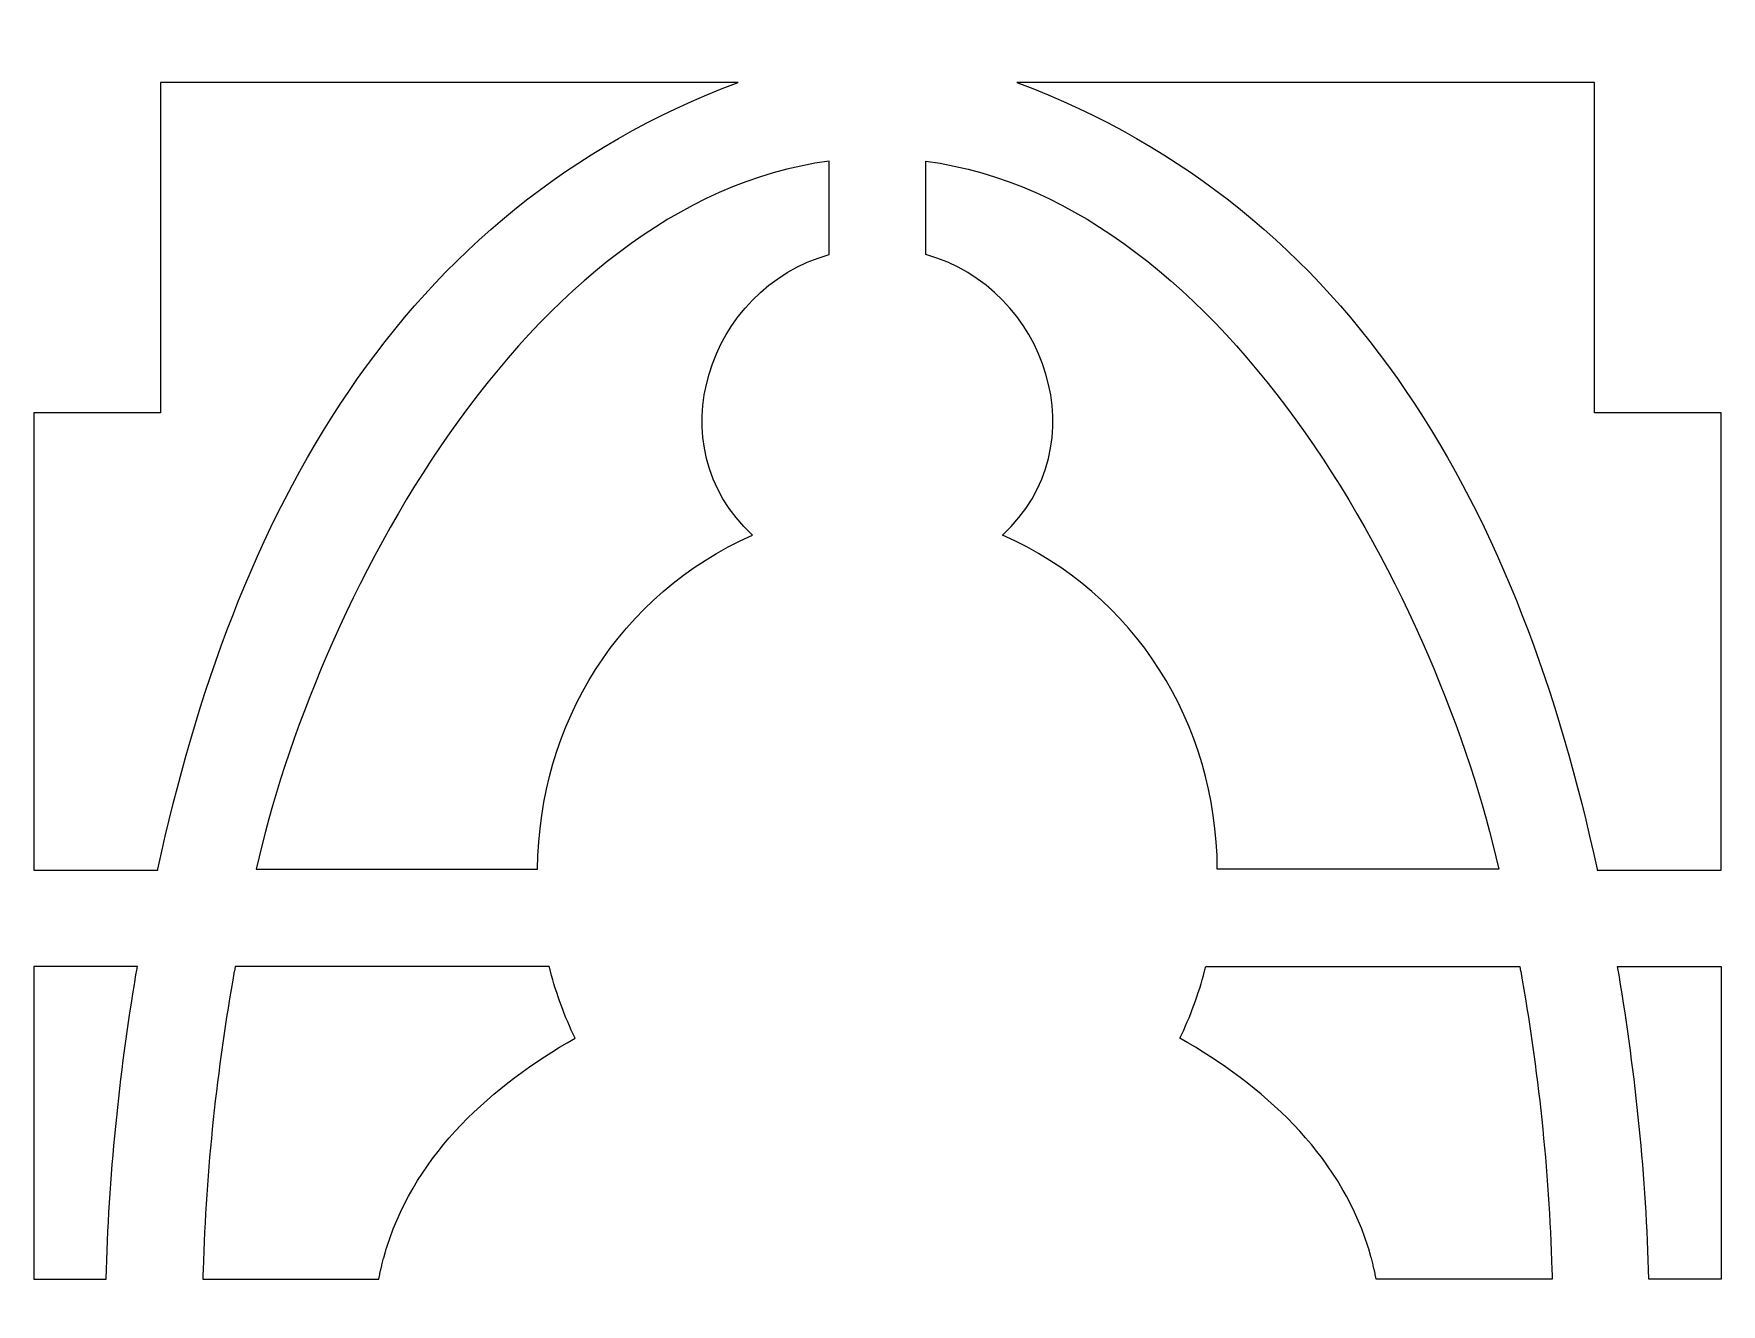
# Model space of a CAD drawing. Header units: centimetres. Extents: x -10 to 9.9, y -5 to 13.4.
# Drawn here: x 5.137 to 8.19, y -2.76 to -0.461 of the extents above; entities that cross this region are included whole.
import ezdxf

# ---------------------------------------------------------------- set-up
doc = ezdxf.new("R2010")
doc.units = ezdxf.units.CM
doc.header["$MEASUREMENT"] = 0
doc.layers.add('layer 1', color=7, linetype='Continuous')

msp = doc.modelspace()

# ---------------------------------------------------------------- linework, layer by layer
at = {"layer": 'layer 1', "color": 242, "lineweight": 9}
for points, knots in [([(0.17453, 13.44236), (0.17453, 13.44236), (0.34885, 13.44236), (0.34885, 13.44236), (0.34885, 13.44236), (0.34885, 13.44236), (9.75098, 13.44236), (9.75098, 13.44236), (9.75098, 13.44236), (9.75098, 13.44236), (9.9253, 13.44236), (9.9253, 13.44236), (9.9253, 13.44236), (9.9253, 13.44236), (9.9253, 13.26803), (9.9253, 13.26803), (9.9253, 13.26803), (9.9253, 13.26803), (9.9253, -4.82596), (9.9253, -4.82596), (9.9253, -4.82596), (9.9253, -4.82596), (9.9253, -5.00029), (9.9253, -5.00029), (9.9253, -5.00029), (9.9253, -5.00029), (9.75098, -5.00029), (9.75098, -5.00029), (9.75098, -5.00029), (9.75098, -5.00029), (0.34885, -5.00029), (0.34885, -5.00029), (0.34885, -5.00029), (0.34885, -5.00029), (0.17453, -5.00029), (0.17453, -5.00029), (0.17453, -5.00029), (0.17453, -5.00029), (0.17453, -4.82596), (0.17453, -4.82596), (0.17453, -4.82596), (0.17453, -4.82596), (0.17453, 13.26803), (0.17453, 13.26803), (0.17453, 13.26803), (0.17453, 13.26803), (0.17453, 13.44236), (0.17453, 13.44236)], [0, 0, 0, 0, 0.0769231, 0.0769231, 0.0769231, 0.0769231, 0.1538462, 0.1538462, 0.1538462, 0.1538462, 0.2307692, 0.2307692, 0.2307692, 0.2307692, 0.3076923, 0.3076923, 0.3076923, 0.3076923, 0.3846154, 0.3846154, 0.3846154, 0.3846154, 0.4615385, 0.4615385, 0.4615385, 0.4615385, 0.5384615, 0.5384615, 0.5384615, 0.5384615, 0.6153846, 0.6153846, 0.6153846, 0.6153846, 0.6923077, 0.6923077, 0.6923077, 0.6923077, 0.7692308, 0.7692308, 0.7692308, 0.7692308, 0.8461538, 0.8461538, 0.8461538, 0.8461538, 1, 1, 1, 1]), ([(5.13729, -1.97408), (5.13729, -1.97408), (5.13729, -1.14689), (5.13729, -1.14689), (5.13729, -1.14689), (5.13729, -1.14689), (5.35729, -1.14689), (5.35729, -1.14689), (5.35729, -1.14689), (5.35729, -1.14689), (5.3665, -1.14689), (5.3665, -1.14689), (5.3665, -1.14689), (5.3665, -1.14689), (5.3665, -0.54903), (5.3665, -0.54903), (5.3665, -0.54903), (5.3665, -0.54903), (6.41138, -0.54903), (6.41138, -0.54903), (6.41138, -0.54903), (5.79516, -0.78002), (5.49912, -1.33423), (5.36192, -1.97251), (5.36192, -1.97251), (5.36192, -1.97251), (5.36179, -1.97303), (5.36179, -1.97303), (5.36179, -1.97303), (5.36179, -1.97303), (5.36178, -1.97303), (5.36178, -1.97303), (5.36178, -1.97303), (5.36178, -1.97303), (5.36167, -1.97355), (5.36167, -1.97355), (5.36167, -1.97355), (5.36167, -1.97355), (5.36166, -1.97355), (5.36166, -1.97355), (5.36166, -1.97355), (5.36166, -1.97355), (5.36151, -1.97408), (5.36151, -1.97408), (5.36151, -1.97408), (5.36151, -1.97408), (5.3615, -1.97408), (5.3615, -1.97408), (5.3615, -1.97408), (5.3615, -1.97408), (5.13729, -1.97408), (5.13729, -1.97408)], [0, 0, 0, 0, 0.0714286, 0.0714286, 0.0714286, 0.0714286, 0.1428571, 0.1428571, 0.1428571, 0.1428571, 0.2142857, 0.2142857, 0.2142857, 0.2142857, 0.2857143, 0.2857143, 0.2857143, 0.2857143, 0.3571429, 0.3571429, 0.3571429, 0.3571429, 0.4285714, 0.4285714, 0.4285714, 0.4285714, 0.5, 0.5, 0.5, 0.5, 0.5714286, 0.5714286, 0.5714286, 0.5714286, 0.6428571, 0.6428571, 0.6428571, 0.6428571, 0.7142857, 0.7142857, 0.7142857, 0.7142857, 0.7857143, 0.7857143, 0.7857143, 0.7857143, 0.8571429, 0.8571429, 0.8571429, 0.8571429, 1, 1, 1, 1]), ([(6.91551, -0.54903), (6.91551, -0.54903), (7.96036, -0.54903), (7.96036, -0.54903), (7.96036, -0.54903), (7.96036, -0.54903), (7.96036, -1.14529), (7.96036, -1.14529), (7.96036, -1.14529), (7.96036, -1.14529), (7.96039, -1.14529), (7.96039, -1.14529), (7.96039, -1.14529), (7.96039, -1.14529), (7.96039, -1.14689), (7.96039, -1.14689), (7.96039, -1.14689), (7.96039, -1.14689), (7.96963, -1.14689), (7.96963, -1.14689), (7.96963, -1.14689), (7.96963, -1.14689), (7.97012, -1.14689), (7.97012, -1.14689), (7.97012, -1.14689), (7.97012, -1.14689), (7.97934, -1.14688), (7.97934, -1.14688), (7.97934, -1.14688), (7.97934, -1.14688), (7.97984, -1.14688), (7.97984, -1.14688), (7.97984, -1.14688), (7.97984, -1.14688), (7.98906, -1.14689), (7.98906, -1.14689), (7.98906, -1.14689), (7.98906, -1.14689), (7.98959, -1.14689), (7.98959, -1.14689), (7.98959, -1.14689), (7.98959, -1.14689), (7.99882, -1.14689), (7.99882, -1.14689), (7.99882, -1.14689), (7.99882, -1.14689), (7.99938, -1.14689), (7.99938, -1.14689), (7.99938, -1.14689), (7.99938, -1.14689), (8.00854, -1.14689), (8.00854, -1.14689), (8.00854, -1.14689), (8.00854, -1.14689), (8.0091, -1.14689), (8.0091, -1.14689), (8.0091, -1.14689), (8.0091, -1.14689), (8.0183, -1.14689), (8.0183, -1.14689), (8.0183, -1.14689), (8.0183, -1.14689), (8.01887, -1.14689), (8.01887, -1.14689), (8.01887, -1.14689), (8.01887, -1.14689), (8.0281, -1.14689), (8.0281, -1.14689), (8.0281, -1.14689), (8.0281, -1.14689), (8.0286, -1.14689), (8.0286, -1.14689), (8.0286, -1.14689), (8.0286, -1.14689), (8.03782, -1.14689), (8.03782, -1.14689), (8.03782, -1.14689), (8.03782, -1.14689), (8.03838, -1.14689), (8.03838, -1.14689), (8.03838, -1.14689), (8.03838, -1.14689), (8.0476, -1.14689), (8.0476, -1.14689), (8.0476, -1.14689), (8.0476, -1.14689), (8.0481, -1.14689), (8.0481, -1.14689), (8.0481, -1.14689), (8.0481, -1.14689), (8.05731, -1.14689), (8.05731, -1.14689), (8.05731, -1.14689), (8.05731, -1.14689), (8.05786, -1.14689), (8.05786, -1.14689), (8.05786, -1.14689), (8.05786, -1.14689), (8.06709, -1.14689), (8.06709, -1.14689), (8.06709, -1.14689), (8.06709, -1.14689), (8.06757, -1.14689), (8.06757, -1.14689), (8.06757, -1.14689), (8.06757, -1.14689), (8.07683, -1.14689), (8.07683, -1.14689), (8.07683, -1.14689), (8.07683, -1.14689), (8.0774, -1.14689), (8.0774, -1.14689), (8.0774, -1.14689), (8.0774, -1.14689), (8.08661, -1.14689), (8.08661, -1.14689), (8.08661, -1.14689), (8.08661, -1.14689), (8.08709, -1.14689), (8.08709, -1.14689), (8.08709, -1.14689), (8.08709, -1.14689), (8.09631, -1.14689), (8.09631, -1.14689), (8.09631, -1.14689), (8.09631, -1.14689), (8.09688, -1.14683), (8.09688, -1.14683), (8.09688, -1.14683), (8.09688, -1.14683), (8.10609, -1.14689), (8.10609, -1.14689), (8.10609, -1.14689), (8.10609, -1.14689), (8.10661, -1.14689), (8.10661, -1.14689), (8.10661, -1.14689), (8.10661, -1.14689), (8.11582, -1.14689), (8.11582, -1.14689), (8.11582, -1.14689), (8.11582, -1.14689), (8.11639, -1.14689), (8.11639, -1.14689), (8.11639, -1.14689), (8.11639, -1.14689), (8.12561, -1.14689), (8.12561, -1.14689), (8.12561, -1.14689), (8.12561, -1.14689), (8.12611, -1.14694), (8.12611, -1.14694), (8.12611, -1.14694), (8.12611, -1.14694), (8.13534, -1.14689), (8.13534, -1.14689), (8.13534, -1.14689), (8.13534, -1.14689), (8.13584, -1.14689), (8.13584, -1.14689), (8.13584, -1.14689), (8.13584, -1.14689), (8.14505, -1.14689), (8.14505, -1.14689), (8.14505, -1.14689), (8.14505, -1.14689), (8.14557, -1.14689), (8.14557, -1.14689), (8.14557, -1.14689), (8.14557, -1.14689), (8.1548, -1.14689), (8.1548, -1.14689), (8.1548, -1.14689), (8.1548, -1.14689), (8.15535, -1.14689), (8.15535, -1.14689), (8.15535, -1.14689), (8.15535, -1.14689), (8.16457, -1.14689), (8.16457, -1.14689), (8.16457, -1.14689), (8.16457, -1.14689), (8.16506, -1.14689), (8.16506, -1.14689), (8.16506, -1.14689), (8.16506, -1.14689), (8.1743, -1.14689), (8.1743, -1.14689), (8.1743, -1.14689), (8.1743, -1.14689), (8.17482, -1.14689), (8.17482, -1.14689), (8.17482, -1.14689), (8.17482, -1.14689), (8.18409, -1.14689), (8.18409, -1.14689), (8.18409, -1.14689), (8.18409, -1.14689), (8.18458, -1.14688), (8.18458, -1.14688), (8.18458, -1.14688), (8.18458, -1.14688), (8.18958, -1.14689), (8.18958, -1.14689), (8.18958, -1.14689), (8.18958, -1.14689), (8.18958, -1.97408), (8.18958, -1.97408), (8.18958, -1.97408), (8.18958, -1.97408), (7.96536, -1.97408), (7.96536, -1.97408), (7.96536, -1.97408), (7.96536, -1.97408), (7.96534, -1.97408), (7.96534, -1.97408), (7.96534, -1.97408), (7.96534, -1.97408), (7.9652, -1.97355), (7.9652, -1.97355), (7.9652, -1.97355), (7.9652, -1.97355), (7.9652, -1.97356), (7.9652, -1.97356), (7.9652, -1.97356), (7.9652, -1.97356), (7.96511, -1.97303), (7.96511, -1.97303), (7.96511, -1.97303), (7.96511, -1.97303), (7.96509, -1.97303), (7.96509, -1.97303), (7.96509, -1.97303), (7.96509, -1.97303), (7.96495, -1.97251), (7.96495, -1.97251), (7.96495, -1.97251), (7.82777, -1.33423), (7.53172, -0.78002), (6.91551, -0.54903)], [0, 0, 0, 0, 0.0163934, 0.0163934, 0.0163934, 0.0163934, 0.0327869, 0.0327869, 0.0327869, 0.0327869, 0.0491803, 0.0491803, 0.0491803, 0.0491803, 0.0655738, 0.0655738, 0.0655738, 0.0655738, 0.0819672, 0.0819672, 0.0819672, 0.0819672, 0.0983607, 0.0983607, 0.0983607, 0.0983607, 0.1147541, 0.1147541, 0.1147541, 0.1147541, 0.1311475, 0.1311475, 0.1311475, 0.1311475, 0.147541, 0.147541, 0.147541, 0.147541, 0.1639344, 0.1639344, 0.1639344, 0.1639344, 0.1803279, 0.1803279, 0.1803279, 0.1803279, 0.1967213, 0.1967213, 0.1967213, 0.1967213, 0.2131148, 0.2131148, 0.2131148, 0.2131148, 0.2295082, 0.2295082, 0.2295082, 0.2295082, 0.2459016, 0.2459016, 0.2459016, 0.2459016, 0.2622951, 0.2622951, 0.2622951, 0.2622951, 0.2786885, 0.2786885, 0.2786885, 0.2786885, 0.295082, 0.295082, 0.295082, 0.295082, 0.3114754, 0.3114754, 0.3114754, 0.3114754, 0.3278689, 0.3278689, 0.3278689, 0.3278689, 0.3442623, 0.3442623, 0.3442623, 0.3442623, 0.3606557, 0.3606557, 0.3606557, 0.3606557, 0.3770492, 0.3770492, 0.3770492, 0.3770492, 0.3934426, 0.3934426, 0.3934426, 0.3934426, 0.4098361, 0.4098361, 0.4098361, 0.4098361, 0.4262295, 0.4262295, 0.4262295, 0.4262295, 0.442623, 0.442623, 0.442623, 0.442623, 0.4590164, 0.4590164, 0.4590164, 0.4590164, 0.4754098, 0.4754098, 0.4754098, 0.4754098, 0.4918033, 0.4918033, 0.4918033, 0.4918033, 0.5081967, 0.5081967, 0.5081967, 0.5081967, 0.5245902, 0.5245902, 0.5245902, 0.5245902, 0.5409836, 0.5409836, 0.5409836, 0.5409836, 0.557377, 0.557377, 0.557377, 0.557377, 0.5737705, 0.5737705, 0.5737705, 0.5737705, 0.5901639, 0.5901639, 0.5901639, 0.5901639, 0.6065574, 0.6065574, 0.6065574, 0.6065574, 0.6229508, 0.6229508, 0.6229508, 0.6229508, 0.6393443, 0.6393443, 0.6393443, 0.6393443, 0.6557377, 0.6557377, 0.6557377, 0.6557377, 0.6721311, 0.6721311, 0.6721311, 0.6721311, 0.6885246, 0.6885246, 0.6885246, 0.6885246, 0.704918, 0.704918, 0.704918, 0.704918, 0.7213115, 0.7213115, 0.7213115, 0.7213115, 0.7377049, 0.7377049, 0.7377049, 0.7377049, 0.7540984, 0.7540984, 0.7540984, 0.7540984, 0.7704918, 0.7704918, 0.7704918, 0.7704918, 0.7868852, 0.7868852, 0.7868852, 0.7868852, 0.8032787, 0.8032787, 0.8032787, 0.8032787, 0.8196721, 0.8196721, 0.8196721, 0.8196721, 0.8360656, 0.8360656, 0.8360656, 0.8360656, 0.852459, 0.852459, 0.852459, 0.852459, 0.8688525, 0.8688525, 0.8688525, 0.8688525, 0.8852459, 0.8852459, 0.8852459, 0.8852459, 0.9016393, 0.9016393, 0.9016393, 0.9016393, 0.9180328, 0.9180328, 0.9180328, 0.9180328, 0.9344262, 0.9344262, 0.9344262, 0.9344262, 0.9508197, 0.9508197, 0.9508197, 0.9508197, 0.9672131, 0.9672131, 0.9672131, 0.9672131, 1, 1, 1, 1]), ([(5.53979, -1.97251), (5.64382, -1.50158), (6.02412, -0.76527), (6.57604, -0.69159), (6.57604, -0.69159), (6.57604, -0.69159), (6.57604, -0.86073), (6.57604, -0.86073), (6.57604, -0.86073), (6.35683, -0.92109), (6.26201, -1.20751), (6.43726, -1.36805), (6.43726, -1.36805), (6.43726, -1.36805), (6.43724, -1.36806), (6.43724, -1.36806), (6.43724, -1.36806), (6.19721, -1.47458), (6.05049, -1.70856), (6.04873, -1.9725), (6.04873, -1.9725), (6.04873, -1.9725), (5.53979, -1.97251), (5.53979, -1.97251)], [0, 0, 0, 0, 0.1428571, 0.1428571, 0.1428571, 0.1428571, 0.2857143, 0.2857143, 0.2857143, 0.2857143, 0.4285714, 0.4285714, 0.4285714, 0.4285714, 0.5714286, 0.5714286, 0.5714286, 0.5714286, 0.7142857, 0.7142857, 0.7142857, 0.7142857, 1, 1, 1, 1]), ([(7.78708, -1.97251), (7.68307, -1.50158), (7.30278, -0.76527), (6.75084, -0.69159), (6.75084, -0.69159), (6.75084, -0.69159), (6.75084, -0.86073), (6.75084, -0.86073), (6.75084, -0.86073), (6.97002, -0.92109), (7.06487, -1.20749), (6.88961, -1.36805), (6.88961, -1.36805), (6.88961, -1.36805), (6.88965, -1.36806), (6.88965, -1.36806), (6.88965, -1.36806), (7.12961, -1.47458), (7.27638, -1.70854), (7.27814, -1.97251), (7.27814, -1.97251), (7.27814, -1.97251), (7.78708, -1.97251), (7.78708, -1.97251)], [0, 0, 0, 0, 0.1428571, 0.1428571, 0.1428571, 0.1428571, 0.2857143, 0.2857143, 0.2857143, 0.2857143, 0.4285714, 0.4285714, 0.4285714, 0.4285714, 0.5714286, 0.5714286, 0.5714286, 0.5714286, 0.7142857, 0.7142857, 0.7142857, 0.7142857, 1, 1, 1, 1]), ([(5.13729, -2.71421), (5.13729, -2.71421), (5.13729, -2.1484), (5.13729, -2.1484), (5.13729, -2.1484), (5.13729, -2.1484), (5.32477, -2.1484), (5.32477, -2.1484), (5.32477, -2.1484), (5.32477, -2.1484), (5.32362, -2.15531), (5.32362, -2.15531), (5.32362, -2.15531), (5.32362, -2.15531), (5.32361, -2.15528), (5.32361, -2.15528), (5.32361, -2.15528), (5.32361, -2.15528), (5.3236, -2.15531), (5.3236, -2.15531), (5.3236, -2.15531), (5.3236, -2.15531), (5.32356, -2.15531), (5.32356, -2.15531), (5.32356, -2.15531), (5.32356, -2.15531), (5.32209, -2.16381), (5.32209, -2.16381), (5.32209, -2.16381), (5.32209, -2.16381), (5.32207, -2.16379), (5.32207, -2.16379), (5.32207, -2.16379), (5.32207, -2.16379), (5.32206, -2.16377), (5.32206, -2.16377), (5.32206, -2.16377), (5.32206, -2.16377), (5.32202, -2.16379), (5.32202, -2.16379), (5.32202, -2.16379), (5.29187, -2.34565), (5.27276, -2.53003), (5.26822, -2.71421), (5.26822, -2.71421), (5.26822, -2.71421), (5.2682, -2.71421), (5.2682, -2.71421), (5.2682, -2.71421), (5.2682, -2.71421), (5.13729, -2.71421), (5.13729, -2.71421)], [0, 0, 0, 0, 0.0714286, 0.0714286, 0.0714286, 0.0714286, 0.1428571, 0.1428571, 0.1428571, 0.1428571, 0.2142857, 0.2142857, 0.2142857, 0.2142857, 0.2857143, 0.2857143, 0.2857143, 0.2857143, 0.3571429, 0.3571429, 0.3571429, 0.3571429, 0.4285714, 0.4285714, 0.4285714, 0.4285714, 0.5, 0.5, 0.5, 0.5, 0.5714286, 0.5714286, 0.5714286, 0.5714286, 0.6428571, 0.6428571, 0.6428571, 0.6428571, 0.7142857, 0.7142857, 0.7142857, 0.7142857, 0.7857143, 0.7857143, 0.7857143, 0.7857143, 0.8571429, 0.8571429, 0.8571429, 0.8571429, 1, 1, 1, 1]), ([(6.11642, -2.27818), (5.96578, -2.3646), (5.83159, -2.48378), (5.77638, -2.65456), (5.77638, -2.65456), (5.77638, -2.65456), (5.77637, -2.65456), (5.77637, -2.65456), (5.77637, -2.65456), (5.77637, -2.65456), (5.77575, -2.65651), (5.77575, -2.65651), (5.77575, -2.65651), (5.77575, -2.65651), (5.77573, -2.65651), (5.77573, -2.65651), (5.77573, -2.65651), (5.77573, -2.65651), (5.77427, -2.66136), (5.77427, -2.66136), (5.77427, -2.66136), (5.77427, -2.66136), (5.77426, -2.66136), (5.77426, -2.66136), (5.77426, -2.66136), (5.77426, -2.66136), (5.774, -2.66229), (5.774, -2.66229), (5.774, -2.66229), (5.774, -2.66229), (5.77397, -2.66229), (5.77397, -2.66229), (5.77397, -2.66229), (5.77397, -2.66229), (5.77395, -2.6624), (5.77395, -2.6624), (5.77395, -2.6624), (5.77395, -2.6624), (5.77393, -2.66238), (5.77393, -2.66238), (5.77393, -2.66238), (5.77393, -2.66238), (5.77227, -2.66818), (5.77227, -2.66818), (5.77227, -2.66818), (5.77227, -2.66818), (5.77225, -2.66818), (5.77225, -2.66818), (5.77225, -2.66818), (5.77225, -2.66818), (5.77203, -2.66902), (5.77203, -2.66902), (5.77203, -2.66902), (5.77203, -2.66902), (5.77201, -2.66904), (5.77201, -2.66904), (5.77201, -2.66904), (5.77201, -2.66904), (5.77023, -2.67546), (5.77023, -2.67546), (5.77023, -2.67546), (5.77023, -2.67546), (5.77022, -2.67546), (5.77022, -2.67546), (5.77022, -2.67546), (5.77022, -2.67546), (5.77004, -2.67621), (5.77004, -2.67621), (5.77004, -2.67621), (5.77004, -2.67621), (5.77002, -2.67621), (5.77002, -2.67621), (5.77002, -2.67621), (5.77002, -2.67621), (5.76812, -2.68349), (5.76812, -2.68349), (5.76812, -2.68349), (5.76812, -2.68349), (5.7681, -2.68349), (5.7681, -2.68349), (5.7681, -2.68349), (5.7681, -2.68349), (5.76808, -2.68364), (5.76808, -2.68364), (5.76808, -2.68364), (5.76808, -2.68364), (5.76806, -2.68364), (5.76806, -2.68364), (5.76806, -2.68364), (5.76806, -2.68364), (5.7669, -2.68839), (5.7669, -2.68839), (5.7669, -2.68839), (5.7669, -2.68839), (5.76688, -2.68839), (5.76688, -2.68839), (5.76688, -2.68839), (5.76688, -2.68839), (5.76669, -2.6893), (5.76669, -2.6893), (5.76669, -2.6893), (5.76669, -2.6893), (5.76667, -2.6893), (5.76667, -2.6893), (5.76667, -2.6893), (5.76667, -2.6893), (5.76478, -2.69756), (5.76478, -2.69756), (5.76478, -2.69756), (5.76478, -2.69756), (5.76476, -2.69756), (5.76476, -2.69756), (5.76476, -2.69756), (5.76476, -2.69756), (5.76457, -2.69844), (5.76457, -2.69844), (5.76457, -2.69844), (5.76457, -2.69844), (5.76455, -2.69844), (5.76455, -2.69844), (5.76455, -2.69844), (5.76455, -2.69844), (5.76344, -2.70391), (5.76344, -2.70391), (5.76344, -2.70391), (5.76344, -2.70391), (5.7634, -2.70395), (5.7634, -2.70395), (5.7634, -2.70395), (5.7634, -2.70395), (5.76324, -2.70479), (5.76324, -2.70479), (5.76324, -2.70479), (5.76324, -2.70479), (5.76322, -2.70479), (5.76322, -2.70479), (5.76322, -2.70479), (5.76322, -2.70479), (5.76301, -2.70585), (5.76301, -2.70585), (5.76301, -2.70585), (5.76301, -2.70585), (5.76299, -2.70584), (5.76299, -2.70584), (5.76299, -2.70584), (5.76299, -2.70584), (5.76195, -2.71123), (5.76195, -2.71123), (5.76195, -2.71123), (5.76195, -2.71123), (5.76193, -2.71123), (5.76193, -2.71123), (5.76193, -2.71123), (5.76193, -2.71123), (5.76132, -2.71421), (5.76132, -2.71421), (5.76132, -2.71421), (5.76132, -2.71421), (5.76134, -2.71423), (5.76134, -2.71423), (5.76134, -2.71423), (5.76134, -2.71423), (5.76132, -2.71421), (5.76132, -2.71421), (5.76132, -2.71421), (5.76132, -2.71421), (5.44307, -2.71421), (5.44307, -2.71421), (5.44307, -2.71421), (5.44307, -2.71421), (5.44328, -2.7066), (5.44328, -2.7066), (5.44328, -2.7066), (5.44328, -2.7066), (5.4433, -2.7066), (5.4433, -2.7066), (5.4433, -2.7066), (5.4433, -2.7066), (5.44332, -2.7066), (5.44332, -2.7066), (5.44332, -2.7066), (5.44332, -2.7066), (5.44332, -2.70657), (5.44332, -2.70657), (5.44332, -2.70657), (5.44332, -2.70657), (5.44353, -2.69736), (5.44353, -2.69736), (5.44353, -2.69736), (5.44353, -2.69736), (5.44354, -2.69736), (5.44354, -2.69736), (5.44354, -2.69736), (5.44354, -2.69736), (5.44356, -2.69736), (5.44356, -2.69736), (5.44356, -2.69736), (5.44356, -2.69736), (5.44356, -2.69733), (5.44356, -2.69733), (5.44356, -2.69733), (5.44872, -2.51577), (5.46847, -2.3346), (5.50005, -2.15688), (5.50005, -2.15688), (5.50005, -2.15688), (5.50007, -2.15688), (5.50007, -2.15688), (5.50007, -2.15688), (5.50007, -2.15688), (5.50008, -2.15688), (5.50008, -2.15688), (5.50008, -2.15688), (5.50008, -2.15688), (5.5001, -2.15688), (5.5001, -2.15688), (5.5001, -2.15688), (5.5001, -2.15688), (5.50157, -2.1484), (5.50157, -2.1484), (5.50157, -2.1484), (5.50157, -2.1484), (5.5016, -2.1484), (5.5016, -2.1484), (5.5016, -2.1484), (5.5016, -2.1484), (5.50161, -2.1484), (5.50161, -2.1484), (5.50161, -2.1484), (5.50161, -2.1484), (5.50163, -2.1484), (5.50163, -2.1484), (5.50163, -2.1484), (5.50163, -2.1484), (6.06953, -2.1484), (6.06953, -2.1484), (6.06953, -2.1484), (6.06953, -2.1484), (6.06954, -2.1484), (6.06954, -2.1484), (6.06954, -2.1484), (6.06954, -2.1484), (6.07008, -2.15055), (6.07008, -2.15055), (6.07008, -2.15055), (6.07008, -2.15055), (6.0701, -2.15055), (6.0701, -2.15055), (6.0701, -2.15055), (6.0701, -2.15055), (6.07062, -2.15267), (6.07062, -2.15267), (6.07062, -2.15267), (6.07062, -2.15267), (6.07063, -2.15267), (6.07063, -2.15267), (6.07063, -2.15267), (6.07063, -2.15267), (6.07118, -2.15481), (6.07118, -2.15481), (6.07118, -2.15481), (6.07118, -2.15481), (6.0712, -2.15482), (6.0712, -2.15482), (6.0712, -2.15482), (6.0712, -2.15482), (6.07168, -2.15692), (6.07168, -2.15692), (6.07168, -2.15692), (6.07168, -2.15692), (6.0717, -2.15692), (6.0717, -2.15692), (6.0717, -2.15692), (6.08253, -2.19846), (6.09779, -2.23934), (6.11642, -2.27818)], [0, 0, 0, 0, 0.0142857, 0.0142857, 0.0142857, 0.0142857, 0.0285714, 0.0285714, 0.0285714, 0.0285714, 0.0428571, 0.0428571, 0.0428571, 0.0428571, 0.0571429, 0.0571429, 0.0571429, 0.0571429, 0.0714286, 0.0714286, 0.0714286, 0.0714286, 0.0857143, 0.0857143, 0.0857143, 0.0857143, 0.1, 0.1, 0.1, 0.1, 0.1142857, 0.1142857, 0.1142857, 0.1142857, 0.1285714, 0.1285714, 0.1285714, 0.1285714, 0.1428571, 0.1428571, 0.1428571, 0.1428571, 0.1571429, 0.1571429, 0.1571429, 0.1571429, 0.1714286, 0.1714286, 0.1714286, 0.1714286, 0.1857143, 0.1857143, 0.1857143, 0.1857143, 0.2, 0.2, 0.2, 0.2, 0.2142857, 0.2142857, 0.2142857, 0.2142857, 0.2285714, 0.2285714, 0.2285714, 0.2285714, 0.2428571, 0.2428571, 0.2428571, 0.2428571, 0.2571429, 0.2571429, 0.2571429, 0.2571429, 0.2714286, 0.2714286, 0.2714286, 0.2714286, 0.2857143, 0.2857143, 0.2857143, 0.2857143, 0.3, 0.3, 0.3, 0.3, 0.3142857, 0.3142857, 0.3142857, 0.3142857, 0.3285714, 0.3285714, 0.3285714, 0.3285714, 0.3428571, 0.3428571, 0.3428571, 0.3428571, 0.3571429, 0.3571429, 0.3571429, 0.3571429, 0.3714286, 0.3714286, 0.3714286, 0.3714286, 0.3857143, 0.3857143, 0.3857143, 0.3857143, 0.4, 0.4, 0.4, 0.4, 0.4142857, 0.4142857, 0.4142857, 0.4142857, 0.4285714, 0.4285714, 0.4285714, 0.4285714, 0.4428571, 0.4428571, 0.4428571, 0.4428571, 0.4571429, 0.4571429, 0.4571429, 0.4571429, 0.4714286, 0.4714286, 0.4714286, 0.4714286, 0.4857143, 0.4857143, 0.4857143, 0.4857143, 0.5, 0.5, 0.5, 0.5, 0.5142857, 0.5142857, 0.5142857, 0.5142857, 0.5285714, 0.5285714, 0.5285714, 0.5285714, 0.5428571, 0.5428571, 0.5428571, 0.5428571, 0.5571429, 0.5571429, 0.5571429, 0.5571429, 0.5714286, 0.5714286, 0.5714286, 0.5714286, 0.5857143, 0.5857143, 0.5857143, 0.5857143, 0.6, 0.6, 0.6, 0.6, 0.6142857, 0.6142857, 0.6142857, 0.6142857, 0.6285714, 0.6285714, 0.6285714, 0.6285714, 0.6428571, 0.6428571, 0.6428571, 0.6428571, 0.6571429, 0.6571429, 0.6571429, 0.6571429, 0.6714286, 0.6714286, 0.6714286, 0.6714286, 0.6857143, 0.6857143, 0.6857143, 0.6857143, 0.7, 0.7, 0.7, 0.7, 0.7142857, 0.7142857, 0.7142857, 0.7142857, 0.7285714, 0.7285714, 0.7285714, 0.7285714, 0.7428571, 0.7428571, 0.7428571, 0.7428571, 0.7571429, 0.7571429, 0.7571429, 0.7571429, 0.7714286, 0.7714286, 0.7714286, 0.7714286, 0.7857143, 0.7857143, 0.7857143, 0.7857143, 0.8, 0.8, 0.8, 0.8, 0.8142857, 0.8142857, 0.8142857, 0.8142857, 0.8285714, 0.8285714, 0.8285714, 0.8285714, 0.8428571, 0.8428571, 0.8428571, 0.8428571, 0.8571429, 0.8571429, 0.8571429, 0.8571429, 0.8714286, 0.8714286, 0.8714286, 0.8714286, 0.8857143, 0.8857143, 0.8857143, 0.8857143, 0.9, 0.9, 0.9, 0.9, 0.9142857, 0.9142857, 0.9142857, 0.9142857, 0.9285714, 0.9285714, 0.9285714, 0.9285714, 0.9428571, 0.9428571, 0.9428571, 0.9428571, 0.9571429, 0.9571429, 0.9571429, 0.9571429, 0.9714286, 0.9714286, 0.9714286, 0.9714286, 1, 1, 1, 1]), ([(7.21045, -2.27818), (7.36108, -2.3646), (7.49527, -2.48378), (7.55048, -2.65456), (7.55048, -2.65456), (7.55048, -2.65456), (7.5505, -2.65456), (7.5505, -2.65456), (7.5505, -2.65456), (7.5505, -2.65456), (7.55111, -2.65651), (7.55111, -2.65651), (7.55111, -2.65651), (7.55111, -2.65651), (7.55113, -2.65651), (7.55113, -2.65651), (7.55113, -2.65651), (7.55113, -2.65651), (7.5526, -2.66136), (7.5526, -2.66136), (7.5526, -2.66136), (7.5526, -2.66136), (7.55262, -2.66136), (7.55262, -2.66136), (7.55262, -2.66136), (7.55262, -2.66136), (7.55287, -2.66229), (7.55287, -2.66229), (7.55287, -2.66229), (7.55287, -2.66229), (7.55289, -2.66229), (7.55289, -2.66229), (7.55289, -2.66229), (7.55289, -2.66229), (7.55291, -2.66238), (7.55291, -2.66238), (7.55291, -2.66238), (7.55291, -2.66238), (7.55294, -2.66238), (7.55294, -2.66238), (7.55294, -2.66238), (7.55294, -2.66238), (7.55461, -2.66818), (7.55461, -2.66818), (7.55461, -2.66818), (7.55461, -2.66818), (7.55462, -2.66818), (7.55462, -2.66818), (7.55462, -2.66818), (7.55462, -2.66818), (7.55485, -2.66902), (7.55485, -2.66902), (7.55485, -2.66902), (7.55485, -2.66902), (7.55486, -2.66902), (7.55486, -2.66902), (7.55486, -2.66902), (7.55486, -2.66902), (7.55665, -2.67546), (7.55665, -2.67546), (7.55665, -2.67546), (7.55665, -2.67546), (7.55667, -2.67546), (7.55667, -2.67546), (7.55667, -2.67546), (7.55667, -2.67546), (7.55684, -2.67621), (7.55684, -2.67621), (7.55684, -2.67621), (7.55684, -2.67621), (7.55685, -2.67621), (7.55685, -2.67621), (7.55685, -2.67621), (7.55685, -2.67621), (7.55875, -2.68349), (7.55875, -2.68349), (7.55875, -2.68349), (7.55875, -2.68349), (7.55877, -2.68349), (7.55877, -2.68349), (7.55877, -2.68349), (7.55877, -2.68349), (7.55879, -2.68364), (7.55879, -2.68364), (7.55879, -2.68364), (7.55879, -2.68364), (7.5588, -2.68365), (7.5588, -2.68365), (7.5588, -2.68365), (7.5588, -2.68365), (7.55998, -2.68839), (7.55998, -2.68839), (7.55998, -2.68839), (7.55998, -2.68839), (7.55999, -2.68839), (7.55999, -2.68839), (7.55999, -2.68839), (7.55999, -2.68839), (7.56017, -2.6893), (7.56017, -2.6893), (7.56017, -2.6893), (7.56017, -2.6893), (7.56021, -2.6893), (7.56021, -2.6893), (7.56021, -2.6893), (7.56021, -2.6893), (7.5621, -2.69756), (7.5621, -2.69756), (7.5621, -2.69756), (7.5621, -2.69756), (7.56212, -2.69756), (7.56212, -2.69756), (7.56212, -2.69756), (7.56212, -2.69756), (7.56231, -2.69844), (7.56231, -2.69844), (7.56231, -2.69844), (7.56231, -2.69844), (7.56232, -2.69844), (7.56232, -2.69844), (7.56232, -2.69844), (7.56232, -2.69844), (7.56351, -2.70391), (7.56351, -2.70391), (7.56351, -2.70391), (7.56351, -2.70391), (7.56351, -2.70391), (7.56351, -2.70391), (7.56351, -2.70391), (7.56351, -2.70391), (7.56363, -2.70479), (7.56363, -2.70479), (7.56363, -2.70479), (7.56363, -2.70479), (7.56365, -2.70479), (7.56365, -2.70479), (7.56365, -2.70479), (7.56365, -2.70479), (7.56386, -2.70585), (7.56386, -2.70585), (7.56386, -2.70585), (7.56386, -2.70585), (7.56388, -2.70585), (7.56388, -2.70585), (7.56388, -2.70585), (7.56388, -2.70585), (7.56489, -2.71123), (7.56489, -2.71123), (7.56489, -2.71123), (7.56489, -2.71123), (7.56496, -2.71121), (7.56496, -2.71121), (7.56496, -2.71121), (7.56496, -2.71121), (7.56552, -2.71421), (7.56552, -2.71421), (7.56552, -2.71421), (7.56552, -2.71421), (7.56552, -2.71421), (7.56552, -2.71421), (7.56552, -2.71421), (7.56552, -2.71421), (7.56553, -2.71421), (7.56553, -2.71421), (7.56553, -2.71421), (7.56553, -2.71421), (7.88379, -2.71423), (7.88379, -2.71423), (7.88379, -2.71423), (7.88379, -2.71423), (7.88359, -2.7066), (7.88359, -2.7066), (7.88359, -2.7066), (7.88359, -2.7066), (7.88357, -2.7066), (7.88357, -2.7066), (7.88357, -2.7066), (7.88357, -2.7066), (7.88355, -2.7066), (7.88355, -2.7066), (7.88355, -2.7066), (7.88355, -2.7066), (7.88355, -2.70657), (7.88355, -2.70657), (7.88355, -2.70657), (7.88355, -2.70657), (7.88335, -2.69736), (7.88335, -2.69736), (7.88335, -2.69736), (7.88335, -2.69736), (7.88333, -2.69736), (7.88333, -2.69736), (7.88333, -2.69736), (7.88333, -2.69736), (7.88332, -2.69736), (7.88332, -2.69736), (7.88332, -2.69736), (7.88332, -2.69736), (7.88332, -2.69733), (7.88332, -2.69733), (7.88332, -2.69733), (7.8782, -2.51577), (7.85841, -2.3346), (7.82683, -2.15688), (7.82683, -2.15688), (7.82683, -2.15688), (7.82681, -2.15688), (7.82681, -2.15688), (7.82681, -2.15688), (7.82681, -2.15688), (7.8268, -2.15688), (7.8268, -2.15688), (7.8268, -2.15688), (7.8268, -2.15688), (7.82678, -2.15688), (7.82678, -2.15688), (7.82678, -2.15688), (7.82678, -2.15688), (7.8253, -2.1484), (7.8253, -2.1484), (7.8253, -2.1484), (7.8253, -2.1484), (7.82528, -2.14838), (7.82528, -2.14838), (7.82528, -2.14838), (7.82528, -2.14838), (7.82524, -2.1484), (7.82524, -2.1484), (7.82524, -2.1484), (7.82524, -2.1484), (7.82523, -2.1484), (7.82523, -2.1484), (7.82523, -2.1484), (7.82523, -2.1484), (7.25736, -2.14838), (7.25736, -2.14838), (7.25736, -2.14838), (7.25736, -2.14838), (7.25735, -2.1484), (7.25735, -2.1484), (7.25735, -2.1484), (7.25735, -2.1484), (7.25678, -2.15052), (7.25678, -2.15052), (7.25678, -2.15052), (7.25678, -2.15052), (7.25676, -2.15055), (7.25676, -2.15055), (7.25676, -2.15055), (7.25676, -2.15055), (7.25626, -2.15267), (7.25626, -2.15267), (7.25626, -2.15267), (7.25626, -2.15267), (7.25625, -2.15267), (7.25625, -2.15267), (7.25625, -2.15267), (7.25625, -2.15267), (7.2557, -2.15481), (7.2557, -2.15481), (7.2557, -2.15481), (7.2557, -2.15481), (7.25568, -2.15481), (7.25568, -2.15481), (7.25568, -2.15481), (7.25568, -2.15481), (7.25516, -2.15692), (7.25516, -2.15692), (7.25516, -2.15692), (7.25516, -2.15692), (7.25514, -2.15692), (7.25514, -2.15692), (7.25514, -2.15692), (7.24436, -2.19846), (7.22909, -2.23933), (7.21045, -2.27818)], [0, 0, 0, 0, 0.0142857, 0.0142857, 0.0142857, 0.0142857, 0.0285714, 0.0285714, 0.0285714, 0.0285714, 0.0428571, 0.0428571, 0.0428571, 0.0428571, 0.0571429, 0.0571429, 0.0571429, 0.0571429, 0.0714286, 0.0714286, 0.0714286, 0.0714286, 0.0857143, 0.0857143, 0.0857143, 0.0857143, 0.1, 0.1, 0.1, 0.1, 0.1142857, 0.1142857, 0.1142857, 0.1142857, 0.1285714, 0.1285714, 0.1285714, 0.1285714, 0.1428571, 0.1428571, 0.1428571, 0.1428571, 0.1571429, 0.1571429, 0.1571429, 0.1571429, 0.1714286, 0.1714286, 0.1714286, 0.1714286, 0.1857143, 0.1857143, 0.1857143, 0.1857143, 0.2, 0.2, 0.2, 0.2, 0.2142857, 0.2142857, 0.2142857, 0.2142857, 0.2285714, 0.2285714, 0.2285714, 0.2285714, 0.2428571, 0.2428571, 0.2428571, 0.2428571, 0.2571429, 0.2571429, 0.2571429, 0.2571429, 0.2714286, 0.2714286, 0.2714286, 0.2714286, 0.2857143, 0.2857143, 0.2857143, 0.2857143, 0.3, 0.3, 0.3, 0.3, 0.3142857, 0.3142857, 0.3142857, 0.3142857, 0.3285714, 0.3285714, 0.3285714, 0.3285714, 0.3428571, 0.3428571, 0.3428571, 0.3428571, 0.3571429, 0.3571429, 0.3571429, 0.3571429, 0.3714286, 0.3714286, 0.3714286, 0.3714286, 0.3857143, 0.3857143, 0.3857143, 0.3857143, 0.4, 0.4, 0.4, 0.4, 0.4142857, 0.4142857, 0.4142857, 0.4142857, 0.4285714, 0.4285714, 0.4285714, 0.4285714, 0.4428571, 0.4428571, 0.4428571, 0.4428571, 0.4571429, 0.4571429, 0.4571429, 0.4571429, 0.4714286, 0.4714286, 0.4714286, 0.4714286, 0.4857143, 0.4857143, 0.4857143, 0.4857143, 0.5, 0.5, 0.5, 0.5, 0.5142857, 0.5142857, 0.5142857, 0.5142857, 0.5285714, 0.5285714, 0.5285714, 0.5285714, 0.5428571, 0.5428571, 0.5428571, 0.5428571, 0.5571429, 0.5571429, 0.5571429, 0.5571429, 0.5714286, 0.5714286, 0.5714286, 0.5714286, 0.5857143, 0.5857143, 0.5857143, 0.5857143, 0.6, 0.6, 0.6, 0.6, 0.6142857, 0.6142857, 0.6142857, 0.6142857, 0.6285714, 0.6285714, 0.6285714, 0.6285714, 0.6428571, 0.6428571, 0.6428571, 0.6428571, 0.6571429, 0.6571429, 0.6571429, 0.6571429, 0.6714286, 0.6714286, 0.6714286, 0.6714286, 0.6857143, 0.6857143, 0.6857143, 0.6857143, 0.7, 0.7, 0.7, 0.7, 0.7142857, 0.7142857, 0.7142857, 0.7142857, 0.7285714, 0.7285714, 0.7285714, 0.7285714, 0.7428571, 0.7428571, 0.7428571, 0.7428571, 0.7571429, 0.7571429, 0.7571429, 0.7571429, 0.7714286, 0.7714286, 0.7714286, 0.7714286, 0.7857143, 0.7857143, 0.7857143, 0.7857143, 0.8, 0.8, 0.8, 0.8, 0.8142857, 0.8142857, 0.8142857, 0.8142857, 0.8285714, 0.8285714, 0.8285714, 0.8285714, 0.8428571, 0.8428571, 0.8428571, 0.8428571, 0.8571429, 0.8571429, 0.8571429, 0.8571429, 0.8714286, 0.8714286, 0.8714286, 0.8714286, 0.8857143, 0.8857143, 0.8857143, 0.8857143, 0.9, 0.9, 0.9, 0.9, 0.9142857, 0.9142857, 0.9142857, 0.9142857, 0.9285714, 0.9285714, 0.9285714, 0.9285714, 0.9428571, 0.9428571, 0.9428571, 0.9428571, 0.9571429, 0.9571429, 0.9571429, 0.9571429, 0.9714286, 0.9714286, 0.9714286, 0.9714286, 1, 1, 1, 1]), ([(8.05865, -2.71421), (8.05865, -2.71421), (8.05867, -2.71421), (8.05867, -2.71421), (8.05867, -2.71421), (8.05867, -2.71421), (8.18958, -2.71421), (8.18958, -2.71421), (8.18958, -2.71421), (8.18958, -2.71421), (8.18958, -2.69856), (8.18958, -2.69856), (8.18958, -2.69856), (8.18958, -2.69856), (8.18958, -2.67268), (8.18958, -2.67268), (8.18958, -2.67268), (8.18958, -2.67268), (8.18958, -2.64679), (8.18958, -2.64679), (8.18958, -2.64679), (8.18958, -2.64679), (8.18958, -2.62092), (8.18958, -2.62092), (8.18958, -2.62092), (8.18958, -2.62092), (8.18958, -2.59502), (8.18958, -2.59502), (8.18958, -2.59502), (8.18958, -2.59502), (8.18958, -2.56914), (8.18958, -2.56914), (8.18958, -2.56914), (8.18958, -2.56914), (8.18955, -2.54324), (8.18955, -2.54324), (8.18955, -2.54324), (8.18955, -2.54324), (8.18958, -2.51736), (8.18958, -2.51736), (8.18958, -2.51736), (8.18958, -2.51736), (8.18958, -2.49146), (8.18958, -2.49146), (8.18958, -2.49146), (8.18958, -2.49146), (8.18958, -2.46559), (8.18958, -2.46559), (8.18958, -2.46559), (8.18958, -2.46559), (8.18958, -2.4397), (8.18958, -2.4397), (8.18958, -2.4397), (8.18958, -2.4397), (8.18958, -2.41379), (8.18958, -2.41379), (8.18958, -2.41379), (8.18958, -2.41379), (8.18958, -2.38792), (8.18958, -2.38792), (8.18958, -2.38792), (8.18958, -2.38792), (8.18958, -2.36203), (8.18958, -2.36203), (8.18958, -2.36203), (8.18958, -2.36203), (8.18958, -2.33615), (8.18958, -2.33615), (8.18958, -2.33615), (8.18958, -2.33615), (8.18958, -2.31026), (8.18958, -2.31026), (8.18958, -2.31026), (8.18958, -2.31026), (8.18959, -2.28437), (8.18959, -2.28437), (8.18959, -2.28437), (8.18959, -2.28437), (8.18958, -2.2585), (8.18958, -2.2585), (8.18958, -2.2585), (8.18958, -2.2585), (8.18958, -2.23259), (8.18958, -2.23259), (8.18958, -2.23259), (8.18958, -2.23259), (8.18958, -2.20672), (8.18958, -2.20672), (8.18958, -2.20672), (8.18958, -2.20672), (8.18959, -2.18082), (8.18959, -2.18082), (8.18959, -2.18082), (8.18959, -2.18082), (8.18958, -2.15494), (8.18958, -2.15494), (8.18958, -2.15494), (8.18958, -2.15494), (8.18956, -2.1484), (8.18956, -2.1484), (8.18956, -2.1484), (8.18956, -2.1484), (8.0021, -2.1484), (8.0021, -2.1484), (8.0021, -2.1484), (8.0021, -2.1484), (8.00327, -2.15531), (8.00327, -2.15531), (8.00327, -2.15531), (8.00327, -2.15531), (8.00327, -2.15531), (8.00327, -2.15531), (8.00327, -2.15531), (8.00327, -2.15531), (8.00329, -2.15531), (8.00329, -2.15531), (8.00329, -2.15531), (8.00329, -2.15531), (8.00332, -2.15528), (8.00332, -2.15528), (8.00332, -2.15528), (8.00332, -2.15528), (8.00479, -2.16379), (8.00479, -2.16379), (8.00479, -2.16379), (8.00479, -2.16379), (8.00481, -2.16379), (8.00481, -2.16379), (8.00481, -2.16379), (8.00481, -2.16379), (8.00482, -2.16379), (8.00482, -2.16379), (8.00482, -2.16379), (8.00482, -2.16379), (8.00483, -2.16379), (8.00483, -2.16379), (8.00483, -2.16379), (8.03499, -2.34565), (8.05412, -2.53003), (8.05865, -2.71421)], [0, 0, 0, 0, 0.0277778, 0.0277778, 0.0277778, 0.0277778, 0.0555556, 0.0555556, 0.0555556, 0.0555556, 0.0833333, 0.0833333, 0.0833333, 0.0833333, 0.1111111, 0.1111111, 0.1111111, 0.1111111, 0.1388889, 0.1388889, 0.1388889, 0.1388889, 0.1666667, 0.1666667, 0.1666667, 0.1666667, 0.1944444, 0.1944444, 0.1944444, 0.1944444, 0.2222222, 0.2222222, 0.2222222, 0.2222222, 0.25, 0.25, 0.25, 0.25, 0.2777778, 0.2777778, 0.2777778, 0.2777778, 0.3055556, 0.3055556, 0.3055556, 0.3055556, 0.3333333, 0.3333333, 0.3333333, 0.3333333, 0.3611111, 0.3611111, 0.3611111, 0.3611111, 0.3888889, 0.3888889, 0.3888889, 0.3888889, 0.4166667, 0.4166667, 0.4166667, 0.4166667, 0.4444444, 0.4444444, 0.4444444, 0.4444444, 0.4722222, 0.4722222, 0.4722222, 0.4722222, 0.5, 0.5, 0.5, 0.5, 0.5277778, 0.5277778, 0.5277778, 0.5277778, 0.5555556, 0.5555556, 0.5555556, 0.5555556, 0.5833333, 0.5833333, 0.5833333, 0.5833333, 0.6111111, 0.6111111, 0.6111111, 0.6111111, 0.6388889, 0.6388889, 0.6388889, 0.6388889, 0.6666667, 0.6666667, 0.6666667, 0.6666667, 0.6944444, 0.6944444, 0.6944444, 0.6944444, 0.7222222, 0.7222222, 0.7222222, 0.7222222, 0.75, 0.75, 0.75, 0.75, 0.7777778, 0.7777778, 0.7777778, 0.7777778, 0.8055556, 0.8055556, 0.8055556, 0.8055556, 0.8333333, 0.8333333, 0.8333333, 0.8333333, 0.8611111, 0.8611111, 0.8611111, 0.8611111, 0.8888889, 0.8888889, 0.8888889, 0.8888889, 0.9166667, 0.9166667, 0.9166667, 0.9166667, 0.9444444, 0.9444444, 0.9444444, 0.9444444, 1, 1, 1, 1])]:
    msp.add_open_spline(points, degree=3, knots=knots, dxfattribs=at)

doc.saveas('drawing.dxf')
